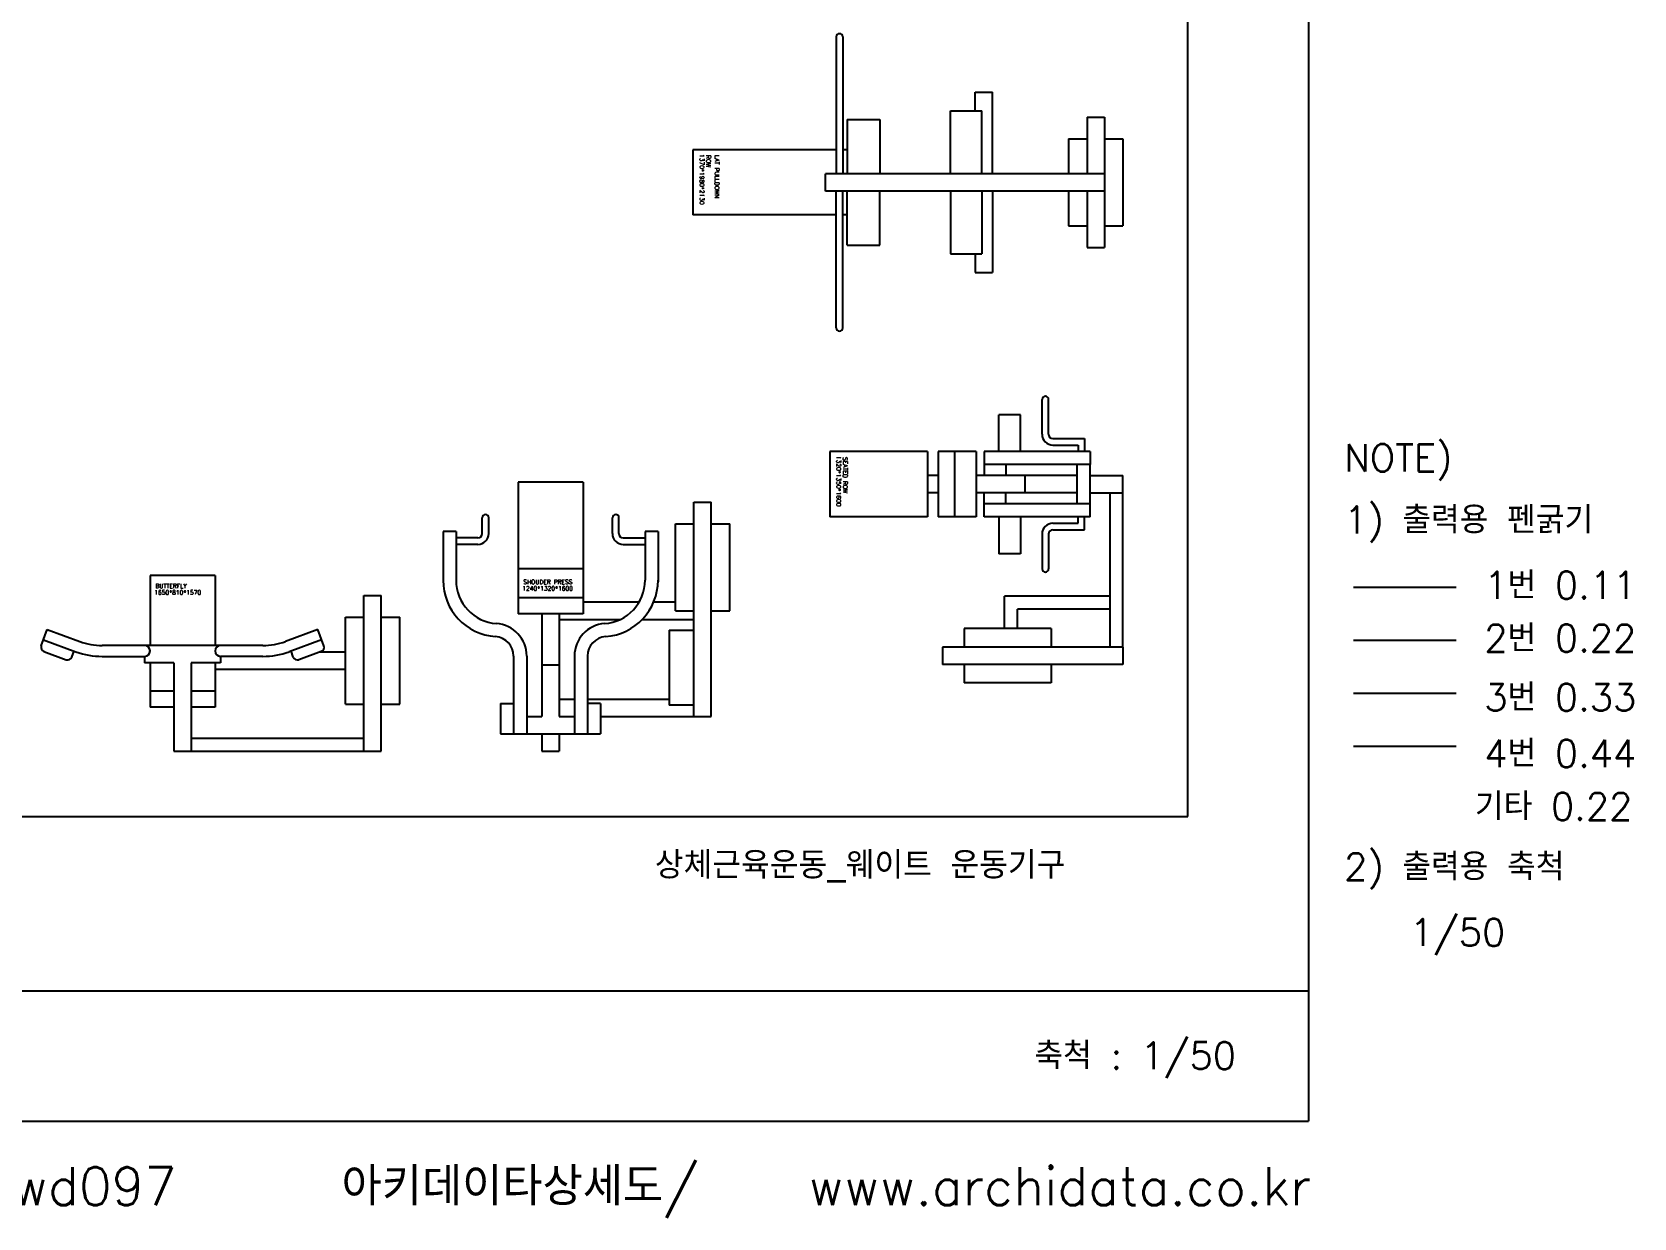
# Model space of a CAD drawing. Extents: x 0 to 37052, y -446 to 27700.
# Drawn here: x 29673 to 37052, y -446 to 5016 of the extents above; entities that cross this region are included whole.
import ezdxf
from ezdxf.enums import TextEntityAlignment as Align

# ---------------------------------------------------------------- set-up
doc = ezdxf.new("R2010")
doc.units = 0
doc.header["$LTSCALE"] = 20
doc.header["$MEASUREMENT"] = 0
doc.layers.get('DEFPOINTS').update_dxf_attribs({"linetype": 'CONTINUOUS'})
for name, color, linetype in [('1CONTINUOUS', 1, 'CONTINUOUS'), ('1HAT', 1, 'CONTINUOUS'), ('2CONTINUOUS', 2, 'CONTINUOUS'), ('3CONTINUOUS', 3, 'CONTINUOUS'), ('3FORM', 3, 'CONTINUOUS'), ('3TEXT', 3, 'CONTINUOUS'), ('4CONTINUOUS', 4, 'CONTINUOUS')]:
    doc.layers.add(name, color=color, linetype=linetype)
doc.styles.add('K_GEN', font='romans.shx', dxfattribs={"bigfont": 'whgtxt.shx'})
doc.styles.add('WHG', font='romans', dxfattribs={"bigfont": 'whgtxt'})

# ---------------------------------------------------------------- blocks, each defined once
blk = doc.blocks.new('A$C647C5AE1')
at = {"layer": '1CONTINUOUS'}
blk.add_line((0.37, 21.45), (9.84, 21.45), dxfattribs=at)
at = {"layer": '2CONTINUOUS'}
blk.add_line((0.37, 16.57), (9.84, 16.57), dxfattribs=at)
at = {"layer": '3CONTINUOUS'}
blk.add_line((0.37, 11.69), (9.84, 11.69), dxfattribs=at)
at = {"layer": '4CONTINUOUS'}
blk.add_line((0.37, 6.81), (9.84, 6.81), dxfattribs=at)
at = {"layer": '3FORM', "color": 3, "linetype": 'Continuous', "style": 'K_GEN'}
for s, p in [('NOTE)', (-0.48, 33.37)), ('1) 출력용 펜굵기', (-0.48, 27.65)), ('1번 0.11', (12.43, 21.63)), ('2번 0.22', (12.43, 16.75)), ('3번 0.33', (12.43, 11.3)), ('4번 0.44', (12.43, 6.13)), ('기타 0.22', (11.57, 1.25))]:
    blk.add_text(s, height=2.5, dxfattribs=at).set_placement(p, align=Align.MIDDLE_LEFT)

msp = doc.modelspace()

# ---------------------------------------------------------------- linework, layer by layer
at = {"layer": '2CONTINUOUS', "color": 6}
for p, q in [((33377.62, 4993.6), (33377.62, 4363.6)), ((33407.62, 4993.6), (33407.62, 4363.6)), ((34017.51, 4739.26), (34097.51, 4739.26)), ((34017.51, 4652.79), (34017.51, 4739.26)), ((34097.51, 4363.6), (34097.51, 4739.26)), ((33903.31, 4363.6), (33903.31, 4652.79)), ((33903.31, 4652.79), (34047.51, 4652.79)), ((34047.51, 4363.6), (34047.51, 4652.79)), ((33427.62, 4612.79), (33427.62, 4363.6)), ((33427.62, 4612.79), (33577.62, 4612.79)), ((33577.62, 4612.79), (33577.62, 4363.6)), ((34532.51, 4623.6), (34532.51, 4363.6)), ((34532.51, 4623.6), (34612.51, 4623.6)), ((34612.51, 4623.6), (34612.51, 4023.6)), ((34447.51, 4523.6), (34447.51, 4363.6)), ((34447.51, 4523.6), (34532.51, 4523.6)), ((34612.51, 4523.6), (34697.51, 4523.6)), ((34697.51, 4523.6), (34697.51, 4123.6)), ((32717.51, 4473.6), (32717.51, 4173.6)), ((33377.62, 4473.6), (32717.51, 4473.6)), ((33427.62, 4473.6), (33407.62, 4473.6)), ((34612.51, 4363.6), (33327.62, 4363.6)), ((33327.62, 4283.6), (33327.62, 4363.6)), ((34612.51, 4283.6), (33327.62, 4283.6)), ((33377.62, 3653.6), (33377.62, 4283.6)), ((33407.62, 3653.6), (33407.62, 4283.6)), ((33427.62, 4034.41), (33427.62, 4283.6)), ((33577.62, 4034.41), (33577.62, 4283.6)), ((33903.31, 4283.6), (33903.31, 3994.41)), ((34047.51, 4283.6), (34047.51, 3994.41)), ((34097.51, 4283.6), (34097.51, 3907.94)), ((34447.51, 4283.6), (34447.51, 4123.6)), ((34532.51, 4283.6), (34532.51, 4023.6)), ((33377.62, 4173.6), (32717.51, 4173.6)), ((33427.62, 4173.6), (33407.62, 4173.6)), ((34447.51, 4123.6), (34532.51, 4123.6)), ((34612.51, 4123.6), (34697.51, 4123.6)), ((33427.62, 4034.41), (33577.62, 4034.41)), ((33903.31, 3994.41), (34047.51, 3994.41)), ((34017.51, 3994.41), (34017.51, 3907.94)), ((34532.51, 4023.6), (34612.51, 4023.6)), ((34017.51, 3907.94), (34097.51, 3907.94)), ((34325.62, 3163.6), (34325.62, 3323.6)), ((34355.62, 3163.6), (34355.62, 3323.6)), ((34126.33, 3083.6), (34126.33, 3253.6)), ((34226.33, 3253.6), (34126.33, 3253.6)), ((34226.33, 3083.6), (34226.33, 3253.6)), ((34375.62, 3143.6), (34521.03, 3143.6)), ((34375.62, 3113.6), (34491.03, 3113.6)), ((34491.03, 3113.6), (34491.03, 3083.6)), ((34521.03, 3143.6), (34521.03, 3083.6)), ((33797.51, 3083.6), (33347.51, 3083.6)), ((33347.51, 3083.6), (33347.51, 2783.6)), ((33797.51, 3083.6), (33797.51, 2783.6)), ((34022.51, 3083.6), (33847.51, 3083.6)), ((33847.51, 3083.6), (33847.51, 2783.6)), ((33922.51, 3083.6), (33922.51, 2783.6)), ((34022.51, 3083.6), (34022.51, 2783.6)), ((34547.51, 3083.6), (34058.35, 3083.6)), ((34058.35, 3083.6), (34058.35, 2973.6)), ((34547.51, 3083.6), (34547.51, 3023.6)), ((33847.51, 2973.6), (33797.51, 2973.6)), ((34487.51, 2973.6), (34022.51, 2973.6)), ((34547.51, 3023.6), (34058.35, 3023.6)), ((34158.35, 3023.6), (34158.35, 2973.6)), ((34247.51, 2893.6), (34247.51, 2973.6)), ((34487.51, 2843.6), (34487.51, 3023.6)), ((34547.51, 2843.6), (34547.51, 3023.6)), ((34547.51, 2973.6), (34697.51, 2973.6)), ((34697.51, 2183.6), (34697.51, 2973.6)), ((31911.59, 2943.6), (31911.59, 2336.89)), ((32211.59, 2943.6), (31911.59, 2943.6)), ((32211.59, 2943.6), (32211.59, 2336.89)), ((33847.51, 2893.6), (33797.51, 2893.6)), ((34487.51, 2893.6), (34022.51, 2893.6)), ((34058.35, 2783.6), (34058.35, 2893.6)), ((34158.35, 2843.6), (34158.35, 2893.6)), ((34547.51, 2893.6), (34697.51, 2893.6)), ((34637.51, 2893.6), (34637.51, 2183.6)), ((32721.59, 1863.6), (32721.59, 2851.1)), ((32721.59, 2851.1), (32801.59, 2851.1)), ((32801.59, 1863.6), (32801.59, 2851.1)), ((34547.51, 2843.6), (34058.35, 2843.6)), ((34547.51, 2783.6), (34547.51, 2843.6)), ((31746.59, 2706.07), (31746.59, 2778.77)), ((31776.59, 2706.07), (31776.59, 2778.77)), ((32346.59, 2706.07), (32346.59, 2778.77)), ((32376.59, 2706.07), (32376.59, 2778.77)), ((32636.59, 2351.1), (32636.59, 2751.1)), ((32636.59, 2751.1), (32721.59, 2751.1)), ((32801.59, 2751.1), (32886.59, 2751.1)), ((32886.59, 2351.1), (32886.59, 2751.1)), ((33797.51, 2783.6), (33347.51, 2783.6)), ((34022.51, 2783.6), (33847.51, 2783.6)), ((34547.51, 2783.6), (34058.35, 2783.6)), ((34126.33, 2783.6), (34126.33, 2613.6)), ((34226.33, 2783.6), (34226.33, 2613.6)), ((34375.62, 2753.6), (34491.03, 2753.6)), ((34491.03, 2753.6), (34491.03, 2783.6)), ((34521.03, 2723.6), (34521.03, 2783.6)), ((31626.59, 2716.07), (31566.59, 2716.07)), ((31566.59, 2716.07), (31566.59, 2483.6)), ((31626.59, 2716.07), (31626.59, 2491.13)), ((31726.59, 2686.07), (31626.59, 2686.07)), ((32396.59, 2686.07), (32496.59, 2686.07)), ((32496.59, 2716.07), (32496.59, 2491.13)), ((32556.59, 2716.07), (32496.59, 2716.07)), ((32556.59, 2716.07), (32556.59, 2483.6)), ((34325.62, 2703.6), (34325.62, 2543.6)), ((34355.62, 2703.6), (34355.62, 2543.6)), ((34375.62, 2723.6), (34521.03, 2723.6)), ((31726.59, 2656.07), (31626.59, 2656.07)), ((32396.59, 2656.07), (32496.59, 2656.07)), ((34226.33, 2613.6), (34126.33, 2613.6)), ((30516.59, 2513.6), (30216.59, 2513.6)), ((30216.59, 2513.6), (30216.59, 2190.74)), ((30516.59, 2513.6), (30516.59, 2190.74)), ((32211.59, 2543.6), (31911.59, 2543.6)), ((31201.59, 1703.6), (31201.59, 2421.1)), ((31201.59, 2421.1), (31281.59, 2421.1)), ((31281.59, 1703.6), (31281.59, 2421.1)), ((31911.59, 2411.89), (32211.59, 2411.89)), ((32211.59, 2391.1), (32469.78, 2391.1)), ((32536.58, 2391.1), (32636.59, 2391.1)), ((34637.51, 2418.6), (34152.83, 2418.6)), ((34152.83, 2268.6), (34152.83, 2418.6)), ((31116.59, 2321.1), (31201.59, 2321.1)), ((31116.59, 1921.1), (31116.59, 2321.1)), ((31281.59, 2321.1), (31366.59, 2321.1)), ((31366.59, 1921.1), (31366.59, 2321.1)), ((32211.59, 2336.89), (31911.59, 2336.89)), ((32021.59, 2336.89), (32021.59, 1863.6)), ((32101.59, 2336.89), (32101.59, 1863.6)), ((32101.59, 2311.1), (32383.7, 2311.1)), ((32484.18, 2311.1), (32721.59, 2311.1)), ((32636.59, 2351.1), (32721.59, 2351.1)), ((32801.59, 2351.1), (32886.59, 2351.1)), ((34637.51, 2358.6), (34212.83, 2358.6)), ((34212.83, 2268.6), (34212.83, 2358.6)), ((29715.98, 2189.1), (29743.62, 2264.17)), ((29726.35, 2217.25), (29875.65, 2162.29)), ((29743.62, 2264.17), (29892.92, 2209.21)), ((30989.56, 2264.17), (30840.26, 2209.21)), ((31006.83, 2217.25), (30857.53, 2162.29)), ((31017.19, 2189.1), (30989.56, 2264.17)), ((32607.85, 2261.1), (32607.85, 1915.31)), ((32607.85, 2261.1), (32721.59, 2261.1)), ((34367.39, 2268.6), (33967.39, 2268.6)), ((33967.39, 2268.6), (33967.39, 2183.6)), ((34367.39, 2268.6), (34367.39, 2183.6)), ((29727.84, 2163.42), (29831.07, 2125.42)), ((29856.75, 2137.28), (29867.11, 2165.43)), ((30736.62, 2190.74), (29996.56, 2190.74)), ((29996.56, 2140.74), (30191.59, 2140.74)), ((30191.59, 2140.74), (30191.59, 2110.74)), ((30541.59, 2140.74), (30541.59, 2110.74)), ((30736.62, 2140.74), (30541.59, 2140.74)), ((30876.43, 2137.28), (30866.07, 2165.43)), ((31005.33, 2163.42), (30902.11, 2125.42)), ((30999.03, 2161.1), (31116.59, 2161.1)), ((31891.59, 2142.02), (31891.59, 1783.6)), ((31951.59, 2142.02), (31951.59, 1783.6)), ((32171.59, 2142.02), (32171.59, 1783.6)), ((32231.59, 2142.02), (32231.59, 1783.6)), ((34697.51, 2183.6), (33867.39, 2183.6)), ((33867.39, 2183.6), (33867.39, 2103.6)), ((34697.51, 2183.6), (34697.51, 2103.6)), ((30326.59, 2110.74), (30191.59, 2110.74)), ((30216.59, 2110.74), (30216.59, 1906.89)), ((30326.59, 2110.74), (30326.59, 1703.6)), ((30406.59, 2110.74), (30406.59, 1703.6)), ((30541.59, 2110.74), (30406.59, 2110.74)), ((30516.59, 2110.74), (30516.59, 1906.89)), ((30516.59, 2081.1), (31116.59, 2081.1)), ((32101.59, 2100.25), (32021.59, 2100.25)), ((34697.51, 2103.6), (33867.39, 2103.6)), ((33967.39, 2103.6), (33967.39, 2018.6)), ((34367.39, 2103.6), (34367.39, 2018.6)), ((34367.39, 2018.6), (33967.39, 2018.6)), ((30216.59, 1981.89), (30326.59, 1981.89)), ((30406.59, 1981.89), (30516.59, 1981.89)), ((31116.59, 1921.1), (31201.59, 1921.1)), ((31281.59, 1921.1), (31366.59, 1921.1)), ((31831.59, 1923.6), (31831.59, 1783.6)), ((31831.59, 1923.6), (31891.59, 1923.6)), ((32101.59, 1943.6), (32171.59, 1943.6)), ((32231.59, 1943.6), (32607.85, 1943.6)), ((32291.59, 1923.6), (32231.59, 1923.6)), ((32291.59, 1923.6), (32291.59, 1783.6)), ((30326.59, 1906.89), (30216.59, 1906.89)), ((30516.59, 1906.89), (30406.59, 1906.89)), ((31951.59, 1863.6), (32021.59, 1863.6)), ((32101.59, 1863.6), (32171.59, 1863.6)), ((32291.59, 1863.6), (32721.59, 1863.6)), ((32721.59, 1915.31), (32607.85, 1915.31)), ((32721.59, 1863.6), (32801.59, 1863.6)), ((31831.59, 1783.6), (32291.59, 1783.6)), ((32021.59, 1783.6), (32021.59, 1703.6)), ((32101.59, 1783.6), (32101.59, 1703.6)), ((30326.59, 1703.6), (31201.59, 1703.6)), ((30406.59, 1763.6), (31201.59, 1763.6)), ((31201.59, 1703.6), (31281.59, 1703.6)), ((32021.59, 1703.6), (32101.59, 1703.6))]:
    msp.add_line(p, q, dxfattribs=at)
for centre, radius, start, end in [((33392.62, 4993.6), 15, 0, 180), ((33392.62, 3653.6), 15, 180, 0), ((34340.62, 3323.6), 15, 0, 180), ((34375.62, 3163.6), 50, 180, 270), ((34375.62, 3163.6), 20, 180, 270), ((31761.59, 2778.77), 15, 0, 180), ((32361.59, 2778.77), 15, 0, 180), ((34375.62, 2703.6), 50, 90, 180), ((31726.59, 2706.07), 20, 270, 360), ((31726.59, 2706.07), 50, 270, 360), ((32396.59, 2706.07), 50, 180, 270), ((32396.59, 2706.07), 20, 180, 270), ((34375.62, 2703.6), 20, 90, 180), ((34340.62, 2543.6), 15, 180, 0), ((31826.59, 2491.13), 260, 180, 265.903956), ((31826.59, 2491.13), 200, 180, 265.903956), ((32296.59, 2491.13), 200, 274.096044, 0), ((32296.59, 2491.13), 260, 274.096044, 0), ((31801.59, 2142.02), 150, 0, 85.903956), ((32321.59, 2142.02), 150, 94.096044, 180), ((31801.59, 2142.02), 90, 0, 85.903956), ((32321.59, 2142.02), 90, 94.096044, 180), ((29734.75, 2182.19), 20, 159.789508, 249.789508), ((29996.56, 2490.74), 350, 249.789508, 270), ((29996.56, 2490.74), 300, 249.789508, 270), ((30191.59, 2165.74), 25, 270, 90), ((30541.59, 2165.74), 25, 90, 270), ((30736.62, 2490.74), 300, 270, 290.210492), ((30736.62, 2490.74), 350, 270, 290.210492), ((30998.43, 2182.19), 20, 290.210492, 20.210492), ((29837.98, 2144.19), 20, 249.789508, 339.789508), ((30895.2, 2144.19), 20, 200.210492, 290.210492)]:
    msp.add_arc(centre, radius, start, end, dxfattribs=at)
at = {"layer": '3CONTINUOUS'}
for p, q in [((34997.51, 1403.6), (34997.51, 10403.6)), ((17997.51, 1403.6), (34997.51, 1403.6))]:
    msp.add_line(p, q, dxfattribs=at)
at = {"layer": '3FORM', "color": 3, "linetype": 'Continuous'}
for p in [(35552, 27700), (0, 0)]:
    msp.add_line(p, (35552, 0), dxfattribs=at)
at = {"layer": '3FORM', "color": 2, "linetype": 'Continuous'}
msp.add_line((8888, 600), (35552, 600), dxfattribs=at)

# ---------------------------------------------------------------- block references
at = {"layer": '1HAT', "color": 6, "xscale": 50, "yscale": 50, "zscale": 50}
msp.add_blockref('A$C647C5AE1', (35740.76, 1386.85), dxfattribs=at)

# ---------------------------------------------------------------- texts
at = {"layer": '3FORM', "color": 3, "linetype": 'Continuous', "style": 'K_GEN'}
for s, p in [('2) 출력용 축척', (35716.95, 1172)), ('1/50', (36019.88, 869.31))]:
    msp.add_text(s, height=125, dxfattribs=at).set_placement(p, align=Align.MIDDLE_LEFT)
at = {"layer": '3TEXT', "color": 3, "linetype": 'Continuous', "style": 'K_GEN'}
msp.add_text('상체근육운동_웨이트 운동기구', height=125, dxfattribs=at).set_placement((32542, 1116.76))
for s, height, p in [('축척 : 1/50', 125, (35218.69, 301.87)), ('dwd097', 175, (30339.63, -300)), ('아키데이타상세도/', 175, (32745.23, -300)), ('www.archidata.co.kr', 175, (35565.37, -300))]:
    msp.add_text(s, height=height, dxfattribs=at).set_placement(p, align=Align.MIDDLE_RIGHT)
at = {"layer": 'DEFPOINTS', "style": 'WHG'}
for s, p in [('1370*1980*2130', (32749.03, 4453.96)), ('ROW', (32779.03, 4448.98)), ('LAT PULLDOWN', (32818.17, 4448.98)), ('1320*1350*1600', (33379.03, 3063.96)), ('SEATED ROW', (33409.03, 3058.98))]:
    msp.add_text(s, height=20, rotation=270, dxfattribs=at).set_placement(p)
for s, p in [('1650*810*1570', (30236.23, 2424.99)), ('BUTTERFLY', (30241.21, 2454.99)), ('1240*1320*1600', (31931.23, 2443.42)), ('SHOUDER PRESS', (31936.21, 2473.42))]:
    msp.add_text(s, height=20, dxfattribs=at).set_placement(p)

doc.saveas('drawing.dxf')
